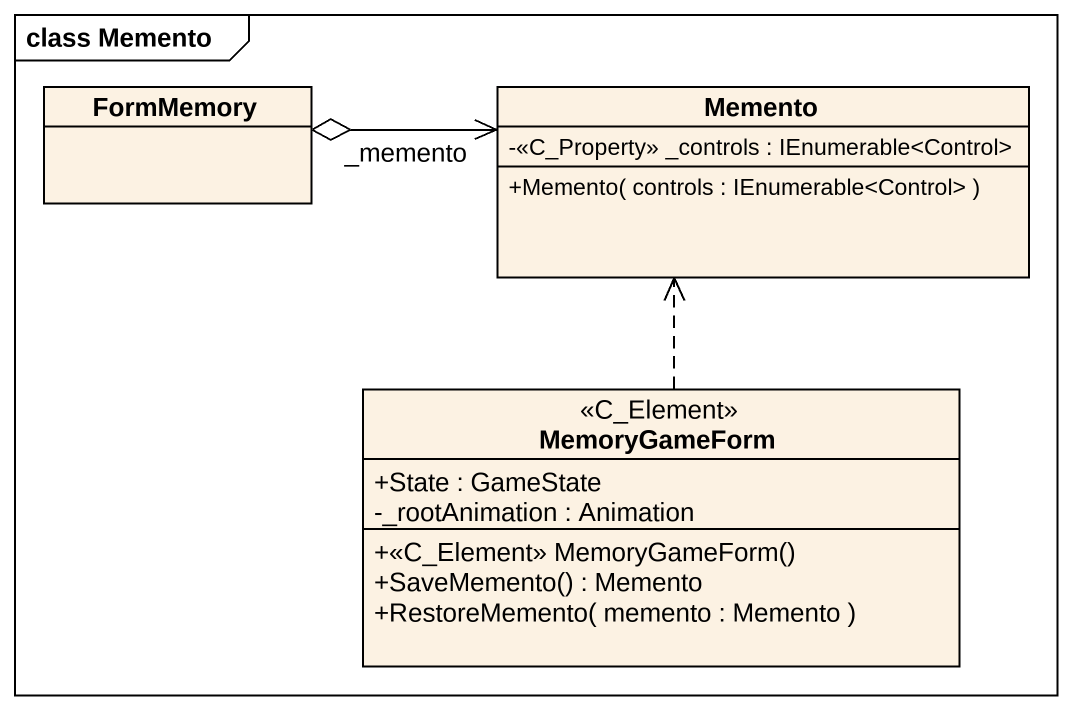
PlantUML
@startuml
mainframe class Memento
hide circle
hide empty members
skinparam classAttributeIconSize 0
class FormMemory
class Memento {
  -<<C_Property>> _controls : IEnumerable<Control>
  +Memento( controls : IEnumerable<Control> )
}
class MemoryGameForm <<C_Element>> {
  +State : GameState
  -_rootAnimation : Animation
  +<<C_Element>> MemoryGameForm()
  +SaveMemento() : Memento
  +RestoreMemento( memento : Memento )
}
FormMemory "_memento" o-right-> Memento
MemoryGameForm .up.> Memento
@enduml
